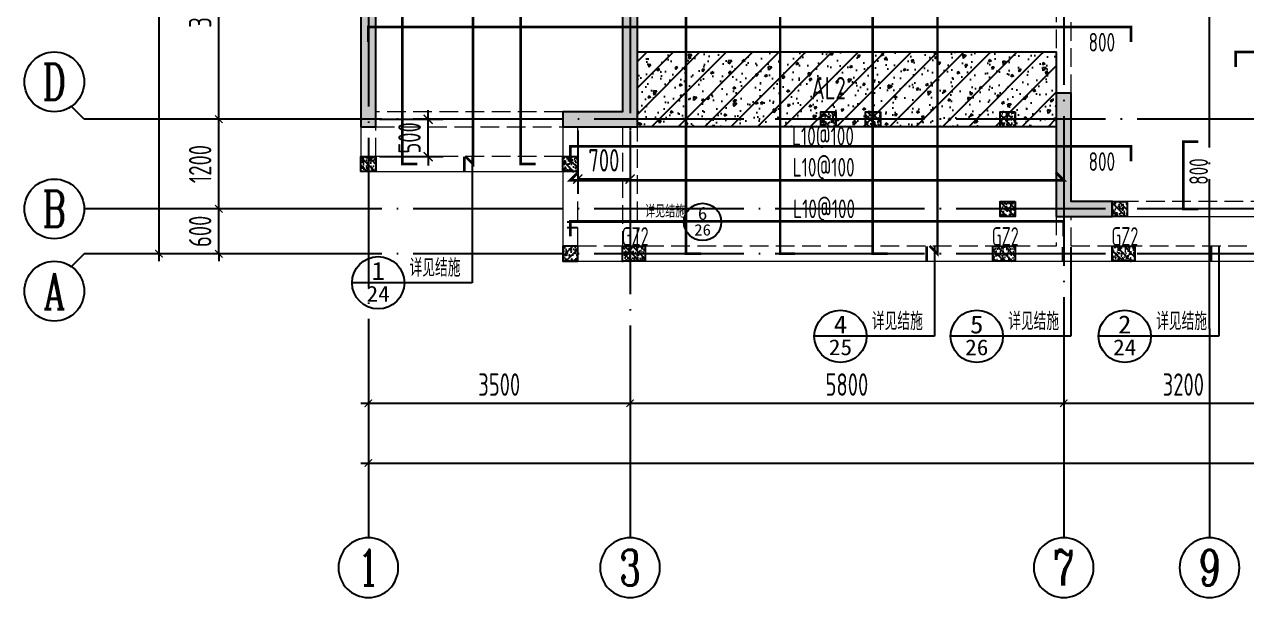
# Model space of a CAD drawing. Extents: x -1058961 to 23600, y -449123 to 2751847.
# Drawn here: x -336006 to -319661, y -329457 to -321788 of the extents above; entities that cross this region are included whole.
import ezdxf
from ezdxf.enums import TextEntityAlignment as Align

# ---------------------------------------------------------------- set-up
doc = ezdxf.new("R2010")
doc.units = 0
doc.header["$LTSCALE"] = 1000
doc.linetypes.add('DASH', pattern=[0.35, 0.25, -0.1])
doc.linetypes.add('DOTE', pattern=[2.42, 2, -0.2, 0.02, -0.2])
doc.layers.get('0').update_dxf_attribs({"linetype": 'CONTINUOUS'})
doc.layers.get('DEFPOINTS').update_dxf_attribs({"linetype": 'CONTINUOUS'})
for name, color, linetype in [('A-AXIS', 1, 'CONTINUOUS'), ('A-DOTE', 10, 'DOTE'), ('AXIS_NUM', 7, 'CONTINUOUS'), ('BEAM', 4, 'DASH'), ('DIM_IDEN', 67, 'CONTINUOUS'), ('PUB_TEXT', 2, 'CONTINUOUS'), ('ROOF', 183, 'CONTINUOUS'), ('S-B板配筋', 6, 'CONTINUOUS'), ('S-B板配筋号', 7, 'CONTINUOUS'), ('S-L主梁线', 4, 'DASH'), ('S-Q墙填充', 252, 'CONTINUOUS'), ('S-Q墙实线', 6, 'CONTINUOUS'), ('S-Q墙标注', 3, 'CONTINUOUS'), ('S-Y一般标注', 3, 'CONTINUOUS'), ('S-构造柱', 212, 'CONTINUOUS'), ('S-构造柱编号', 130, 'CONTINUOUS'), ('TEXT', 2, 'CONTINUOUS')]:
    doc.layers.add(name, color=color, linetype=linetype)
doc.layers.add('配箍校核', color=34, linetype='CONTINUOUS', plot=False)
doc.styles.add('_TCH_AXIS', font='COMPLEX', dxfattribs={"bigfont": 'GBCBIG'})
doc.styles.add('_TCH_LABEL', font='simhei.ttf')
doc.styles.add('TSSD_Axis', font='complex.shx', dxfattribs={"width": 0.7, "bigfont": 'hztxt.shx'})
doc.styles.add('TSSD_DIMENSION', font='Tssdeng.shx', dxfattribs={"width": 0.7, "bigfont": 'tssdchn.shx'})
doc.styles.add('TSSD_REIN', font='tssdeng.shx', dxfattribs={"width": 0.7, "height": 300, "bigfont": 'tssdchn.shx'})
doc.styles.add('结构文字', font='zstxt.shx', dxfattribs={"width": 0.7, "bigfont": 'zshz.shx'})
doc.dimstyles.new('STRUCK', dxfattribs={"dimtxt": 400, "dimasz": 121, "dimexe": 200, "dimexo": 150, "dimgap": 115, "dimtad": 1, "dimdec": 0, "dimdsep": 46, "dimtxsty": '结构文字', "dimblk": 'ARCHTICK', "dimcen": 400, "dimclrd": 3, "dimclre": 3, "dimclrt": 7, "dimadec": 0, "dimazin": 0, "dimtfac": 1, "dimtdec": 0, "dimtix": 1, "dimtmove": 2, "dimatfit": 3, "dimldrblk": '_DIMX', "dimfxl": 0, "dimtolj": 1, "dimtzin": 0, "dimarcsym": 0})
doc.dimstyles.new('TSSD_100_100', dxfattribs={"dimtxt": 300, "dimasz": 100, "dimexe": 100, "dimexo": 250, "dimgap": 100, "dimtad": 1, "dimdec": 0, "dimzin": 0, "dimdsep": 46, "dimtxsty": 'TSSD_DIMENSION', "dimblk": 'ARCHTICK', "dimcen": 0, "dimdle": 100, "dimclrt": 7, "dimadec": 0, "dimazin": 0, "dimtfac": 1, "dimtdec": 0, "dimtix": 1, "dimtmove": 2, "dimatfit": 3, "dimldrblk": 'ARCHTICK', "dimfxl": 0, "dimtolj": 1, "dimtzin": 0, "dimarcsym": 0})

# ---------------------------------------------------------------- blocks, each defined once
blk = doc.blocks.new('ts_axno')
at = {"color": 0, "linetype": 'ByBlock', "lineweight": -2}
blk.add_circle((0, 0), 0.5, dxfattribs=at)
at = {"color": 0, "linetype": 'ByBlock', "lineweight": -2, "style": 'TSSD_Axis', "width": 0.7}
blk.add_attdef('A', text='', height=0.6, dxfattribs=at).set_placement((0, 0), align=Align.MIDDLE_CENTER)
blk = doc.blocks.new('_ArchTick')
at = {"color": 0, "linetype": 'ByBlock', "const_width": 0.15}
blk.add_lwpolyline([(-0.5, -0.5), (0.5, 0.5)], dxfattribs=at)
blk = doc.blocks.new('*D1085')
at = {"layer": 'DEFPOINTS', "color": 0}
for p in [(2600, 5200), (3600, 5200), (3600, 4600)]:
    blk.add_point(p, dxfattribs=at)
at = {"layer": 'S-Y一般标注', "color": 0, "lineweight": -2}
for p, q in [((2600, 5200), (2600, 5300)), ((3350, 5200), (2500, 5200)), ((2600, 4600), (2600, 5200)), ((3350, 4600), (2500, 4600)), ((2600, 4600), (2600, 4500))]:
    blk.add_line(p, q, dxfattribs=at)
at = {"layer": 'S-Y一般标注', "color": 0, "lineweight": -2, "xscale": 100, "yscale": 100, "zscale": 100}
for p, rotation in [((2600, 5200), 270), ((2600, 4600), 90)]:
    blk.add_blockref('_ArchTick', p, dxfattribs=dict(at, rotation=rotation))
at = {"layer": 'S-Y一般标注', "color": 7, "insert": (2350, 4900), "char_height": 300, "attachment_point": 5, "rotation": 90, "style": 'TSSD_DIMENSION'}
blk.add_mtext('\\A1;600', dxfattribs=at)
blk = doc.blocks.new('*D1091')
at = {"layer": 'DEFPOINTS', "color": 0}
for p in [(1800, 17150), (3600, 17150), (3600, 4600)]:
    blk.add_point(p, dxfattribs=at)
at = {"layer": 'S-Y一般标注', "color": 0, "lineweight": -2}
for p, q in [((1800, 4500), (1800, 17250)), ((3350, 17150), (1700, 17150)), ((3350, 4600), (1700, 4600))]:
    blk.add_line(p, q, dxfattribs=at)
at = {"layer": 'S-Y一般标注', "color": 0, "lineweight": -2, "xscale": 100, "yscale": 100, "zscale": 100}
for p, rotation in [((1800, 17150), 90), ((1800, 4600), 270)]:
    blk.add_blockref('_ArchTick', p, dxfattribs=dict(at, rotation=rotation))
at = {"layer": 'S-Y一般标注', "color": 7, "insert": (1550, 10875), "char_height": 300, "attachment_point": 5, "rotation": 90, "style": 'TSSD_DIMENSION'}
blk.add_mtext('\\A1;12550', dxfattribs=at)
blk = doc.blocks.new('*D1093')
at = {"layer": 'DEFPOINTS', "color": 0}
for p in [(2600, 6400), (3600, 6400), (3600, 5200)]:
    blk.add_point(p, dxfattribs=at)
at = {"layer": 'S-Y一般标注', "color": 0, "lineweight": -2}
for p, q in [((3350, 6400), (2500, 6400)), ((2600, 5100), (2600, 6500)), ((3350, 5200), (2500, 5200))]:
    blk.add_line(p, q, dxfattribs=at)
at = {"layer": 'S-Y一般标注', "color": 0, "lineweight": -2, "xscale": 100, "yscale": 100, "zscale": 100}
for p, rotation in [((2600, 6400), 90), ((2600, 5200), 270)]:
    blk.add_blockref('_ArchTick', p, dxfattribs=dict(at, rotation=rotation))
at = {"layer": 'S-Y一般标注', "color": 7, "insert": (2350, 5800), "char_height": 300, "attachment_point": 5, "rotation": 90, "style": 'TSSD_DIMENSION'}
blk.add_mtext('\\A1;1200', dxfattribs=at)
blk = doc.blocks.new('*D1094')
at = {"layer": 'DEFPOINTS', "color": 0}
for p in [(2600, 9400), (3600, 9400), (3600, 6400)]:
    blk.add_point(p, dxfattribs=at)
at = {"layer": 'S-Y一般标注', "color": 0, "lineweight": -2}
for p, q in [((2600, 6300), (2600, 9500)), ((3350, 9400), (2500, 9400)), ((3350, 6400), (2500, 6400))]:
    blk.add_line(p, q, dxfattribs=at)
at = {"layer": 'S-Y一般标注', "color": 0, "lineweight": -2, "xscale": 100, "yscale": 100, "zscale": 100}
for p, rotation in [((2600, 9400), 90), ((2600, 6400), 270)]:
    blk.add_blockref('_ArchTick', p, dxfattribs=dict(at, rotation=rotation))
at = {"layer": 'S-Y一般标注', "color": 7, "insert": (2350, 7900), "char_height": 300, "attachment_point": 5, "rotation": 90, "style": 'TSSD_DIMENSION'}
blk.add_mtext('\\A1;3000', dxfattribs=at)
blk = doc.blocks.new('*D1099')
at = {"layer": 'DEFPOINTS', "color": 0}
for p in [(8100, 3600), (13900, 3600), (13900, 2600)]:
    blk.add_point(p, dxfattribs=at)
at = {"layer": 'S-Y一般标注', "color": 0, "lineweight": -2}
for p, q in [((8100, 3350), (8100, 2500)), ((13900, 3350), (13900, 2500)), ((8000, 2600), (14000, 2600))]:
    blk.add_line(p, q, dxfattribs=at)
at = {"layer": 'S-Y一般标注', "color": 0, "lineweight": -2, "xscale": 100, "yscale": 100, "zscale": 100, "rotation": 180}
blk.add_blockref('_ArchTick', (8100, 2600), dxfattribs=at)
at = {"layer": 'S-Y一般标注', "color": 0, "lineweight": -2, "xscale": 100, "yscale": 100, "zscale": 100}
blk.add_blockref('_ArchTick', (13900, 2600), dxfattribs=at)
at = {"layer": 'S-Y一般标注', "color": 7, "insert": (11000, 2850), "char_height": 300, "attachment_point": 5, "style": 'TSSD_DIMENSION'}
blk.add_mtext('\\A1;5800', dxfattribs=at)
blk = doc.blocks.new('*D1107')
at = {"layer": 'DEFPOINTS', "color": 0}
for p in [(4600, 3600), (54600, 3600), (54600, 1800)]:
    blk.add_point(p, dxfattribs=at)
at = {"layer": 'S-Y一般标注', "color": 0, "lineweight": -2}
for p, q in [((4600, 3350), (4600, 1700)), ((54600, 3350), (54600, 1700)), ((4500, 1800), (54700, 1800))]:
    blk.add_line(p, q, dxfattribs=at)
at = {"layer": 'S-Y一般标注', "color": 0, "lineweight": -2, "xscale": 100, "yscale": 100, "zscale": 100, "rotation": 180}
blk.add_blockref('_ArchTick', (4600, 1800), dxfattribs=at)
at = {"layer": 'S-Y一般标注', "color": 0, "lineweight": -2, "xscale": 100, "yscale": 100, "zscale": 100}
blk.add_blockref('_ArchTick', (54600, 1800), dxfattribs=at)
at = {"layer": 'S-Y一般标注', "color": 7, "insert": (29600, 2050), "char_height": 300, "attachment_point": 5, "style": 'TSSD_DIMENSION'}
blk.add_mtext('\\A1;50000', dxfattribs=at)
blk = doc.blocks.new('*D1108')
at = {"layer": 'DEFPOINTS', "color": 0}
for p in [(13900, 3600), (17100, 3600), (17100, 2600)]:
    blk.add_point(p, dxfattribs=at)
at = {"layer": 'S-Y一般标注', "color": 0, "lineweight": -2}
for p, q in [((13900, 3350), (13900, 2500)), ((17100, 3350), (17100, 2500)), ((13800, 2600), (17200, 2600))]:
    blk.add_line(p, q, dxfattribs=at)
at = {"layer": 'S-Y一般标注', "color": 0, "lineweight": -2, "xscale": 100, "yscale": 100, "zscale": 100, "rotation": 180}
blk.add_blockref('_ArchTick', (13900, 2600), dxfattribs=at)
at = {"layer": 'S-Y一般标注', "color": 0, "lineweight": -2, "xscale": 100, "yscale": 100, "zscale": 100}
blk.add_blockref('_ArchTick', (17100, 2600), dxfattribs=at)
at = {"layer": 'S-Y一般标注', "color": 7, "insert": (15500, 2850), "char_height": 300, "attachment_point": 5, "style": 'TSSD_DIMENSION'}
blk.add_mtext('\\A1;3200', dxfattribs=at)
blk = doc.blocks.new('*D1109')
at = {"layer": 'DEFPOINTS', "color": 0}
for p in [(4600, 3600), (8100, 3600), (8100, 2600)]:
    blk.add_point(p, dxfattribs=at)
at = {"layer": 'S-Y一般标注', "color": 0, "lineweight": -2}
for p, q in [((4600, 3350), (4600, 2500)), ((8100, 3350), (8100, 2500)), ((4500, 2600), (8200, 2600))]:
    blk.add_line(p, q, dxfattribs=at)
at = {"layer": 'S-Y一般标注', "color": 0, "lineweight": -2, "xscale": 100, "yscale": 100, "zscale": 100, "rotation": 180}
blk.add_blockref('_ArchTick', (4600, 2600), dxfattribs=at)
at = {"layer": 'S-Y一般标注', "color": 0, "lineweight": -2, "xscale": 100, "yscale": 100, "zscale": 100}
blk.add_blockref('_ArchTick', (8100, 2600), dxfattribs=at)
at = {"layer": 'S-Y一般标注', "color": 7, "insert": (6350, 2850), "char_height": 300, "attachment_point": 5, "style": 'TSSD_DIMENSION'}
blk.add_mtext('\\A1;3500', dxfattribs=at)
blk = doc.blocks.new('20210807.15312078')
at = {"layer": 'S-Q墙填充'}
h = blk.add_hatch(color=252, dxfattribs=at)
h.dxf.hatch_style = 1
h.paths.add_polyline_path([(61116, 58640), (61116, 60290), (60916, 60290), (60916, 58640)])
h = blk.add_hatch(color=252, dxfattribs=at)
h.dxf.hatch_style = 1
h.paths.add_polyline_path([(64616, 60290), (64416, 60290), (64416, 58840), (63716, 58840), (63616, 58840), (63616, 58640), (63716, 58640), (64616, 58640)])
h = blk.add_hatch(color=252, dxfattribs=at)
h.dxf.hatch_style = 1
h.paths.add_polyline_path([(70216, 57440), (70966, 57440), (70966, 57640), (70416, 57640), (70416, 59090), (70216, 59090)])
at = {"layer": 'S-L主梁线', "linetype": 'DASH', "lineweight": 18}
for p, q in [((70216, 60640), (70216, 59090)), ((70416, 59090), (70416, 60640)), ((63616, 58840), (61116, 58840)), ((61116, 58640), (63616, 58640)), ((61116, 58240), (61116, 58640)), ((63816, 57040), (63816, 58640)), ((64416, 58640), (64416, 57040)), ((64616, 57040), (64616, 58640)), ((63616, 58240), (61116, 58240)), ((73416, 57640), (70966, 57640)), ((70216, 57440), (70216, 57040)), ((70416, 57040), (70416, 57440)), ((64416, 57040), (63816, 57040)), ((70216, 57040), (64616, 57040)), ((76616, 57040), (70416, 57040))]:
    blk.add_line(p, q, dxfattribs=at)
at = {"layer": 'S-L主梁线', "linetype": 'ByBlock', "lineweight": 18}
for p, q in [((60916, 58640), (60916, 58040)), ((63616, 58640), (63616, 56840)), ((60916, 58040), (63616, 58040)), ((70966, 57440), (73516, 57440)), ((63616, 56840), (64516, 56840)), ((64516, 56840), (82516, 56840))]:
    blk.add_line(p, q, dxfattribs=at)
at = {"layer": 'S-Q墙实线'}
for points in [[(61116, 58640), (61116, 60290), (60916, 60290), (60916, 58640)], [(70216, 57440), (70966, 57440), (70966, 57640), (70416, 57640), (70416, 59090), (70216, 59090)]]:
    blk.add_lwpolyline(points, close=True, dxfattribs=at)
blk.add_lwpolyline([(63716, 58840), (63616, 58840), (63616, 58640), (63716, 58640), (64616, 58640), (64616, 60290), (64416, 60290), (64416, 58840), (63716, 58840)], dxfattribs=at)
blk = doc.blocks.new('20210730.02141516')
at = {"layer": 'S-构造柱'}
h = blk.add_hatch(dxfattribs=at)
h.set_pattern_fill('ARMORED', color=256, scale=15, angle=-90, style=0)
h.set_pattern_definition([(320, (-154189.41, 3278673.45), (-9.4128202, -107.5890274), [11.25, -123.75]), (265, (-154189.41, 3278673.45), (112.82882, 20.8127), [9, -99]), (10.4514, (-154190.19, 3278664.49), (103.4159313, -86.7764073), [9.5610285, -105.1713168]), (316.1842, (-154159.41, 3278673.45), (-24.827852, -160.0861573), [16.875, -185.625]), (6.6356, (-154161.48, 3278660.11), (146.117681, -140.199406), [14.341543, -157.75695]), (261.1842, (-154159.41, 3278673.45), (146.11779, -140.199292), [13.5, -148.5]), (291, (-154166.91, 3278658.45), (-60.3928336, -89.5360578), [11.25, -123.75]), (236, (-154166.91, 3278658.45), (108.7725068, -36.4972998), [9, -99]), (341.4514, (-154171.94, 3278650.99), (48.3795745, -126.0333943), [9.5610285, -105.1713168]), (307.5, (-154189.41, 3278673.454), (49.93407807, -1.8239783), [0, -97.8, 0, -100.5, 0, -99.375]), (277.5, (-154189.41, 3278673.454), (59.1617568, -39.4604306), [0, -57.3, 0, -95.55, 0, -37.875]), (237.5, (-154189.41, 3278706.904), (-3.38323076, -80.07336543), [0, -37.5, 0, -117, 0, -155.25]), (227.5, (-154189.41, 3278721.904), (15.0157473, -87.4779254), [0, -48.75, 0, -77.7, 0, -110.25]), (315, (-154189.41, 3278673.454), (53.0330086, 53.0330086), [])])
h.paths.add_polyline_path([(200, 200), (200, 0), (0, 0), (0, 200)])
blk.add_lwpolyline([(200, 200), (200, 0), (0, 0), (0, 200)], close=True, dxfattribs=at)
blk = doc.blocks.new('20210809.18224761')
at = {"layer": 'S-构造柱'}
h = blk.add_hatch(dxfattribs=at)
h.set_pattern_fill('ARMORED', color=256, scale=15, angle=-90, style=0)
h.set_pattern_definition([(320, (-154189.41, 3278673.45), (-9.4128202, -107.5890274), [11.25, -123.75]), (265, (-154189.41, 3278673.45), (112.82882, 20.8127), [9, -99]), (10.4514, (-154190.19, 3278664.49), (103.4159313, -86.7764073), [9.5610285, -105.1713168]), (316.1842, (-154159.41, 3278673.45), (-24.827852, -160.0861573), [16.875, -185.625]), (6.6356, (-154161.48, 3278660.11), (146.117681, -140.199406), [14.341543, -157.75695]), (261.1842, (-154159.41, 3278673.45), (146.11779, -140.199292), [13.5, -148.5]), (291, (-154166.91, 3278658.45), (-60.3928336, -89.5360578), [11.25, -123.75]), (236, (-154166.91, 3278658.45), (108.7725068, -36.4972998), [9, -99]), (341.4514, (-154171.94, 3278650.99), (48.3795745, -126.0333943), [9.5610285, -105.1713168]), (307.5, (-154189.41, 3278673.454), (49.93407807, -1.8239783), [0, -97.8, 0, -100.5, 0, -99.375]), (277.5, (-154189.41, 3278673.454), (59.1617568, -39.4604306), [0, -57.3, 0, -95.55, 0, -37.875]), (237.5, (-154189.41, 3278706.904), (-3.38323076, -80.07336543), [0, -37.5, 0, -117, 0, -155.25]), (227.5, (-154189.41, 3278721.904), (15.0157473, -87.4779254), [0, -48.75, 0, -77.7, 0, -110.25]), (315, (-154189.41, 3278673.454), (53.0330086, 53.0330086), [])])
h.paths.add_polyline_path([(300, 200), (300, 0), (0, 0), (0, 200)])
blk.add_lwpolyline([(300, 200), (300, 0), (0, 0), (0, 200)], close=True, dxfattribs=at)
blk = doc.blocks.new('20210809.18235135')
at = {"layer": '配箍校核'}
blk.add_blockref('20210809.18224761', (12, 0), dxfattribs=at)
at = {"layer": 'S-构造柱编号', "color": 2, "linetype": 'ByBlock', "style": 'TSSD_REIN', "width": 0.65}
blk.add_text('GZ2', height=250, dxfattribs=at).set_placement((0, 206, 0))
blk = doc.blocks.new('*D2730')
at = {"layer": 'DEFPOINTS', "color": 0}
for p in [(-211959, 202189), (-211259, 202189), (-211959, 201389)]:
    blk.add_point(p, dxfattribs=at)
at = {"layer": 'S-Q墙标注', "color": 3, "lineweight": -2}
for p, q in [((-211959, 202039), (-211959, 201189)), ((-211259, 202039), (-211259, 201189)), ((-211259, 201389), (-211959, 201389))]:
    blk.add_line(p, q, dxfattribs=at)
at = {"layer": 'S-Q墙标注', "color": 3, "lineweight": -2, "xscale": 121, "yscale": 121, "zscale": 121, "rotation": 180}
blk.add_blockref('_ArchTick', (-211959, 201389), dxfattribs=at)
at = {"layer": 'S-Q墙标注', "color": 3, "lineweight": -2, "xscale": 121, "yscale": 121, "zscale": 121}
blk.add_blockref('_ArchTick', (-211259, 201389), dxfattribs=at)
at = {"layer": 'S-Q墙标注', "color": 7, "insert": (-211609, 201639), "char_height": 300, "attachment_point": 5, "style": 'TSSD_REIN'}
blk.add_mtext('\\A1;700', dxfattribs=at)
blk = doc.blocks.new('_DIMX')
blk.add_line((-150, 0), (150, 0))
at = {"const_width": 50}
blk.add_lwpolyline([(-70, -70), (70, 70)], dxfattribs=at)
blk = doc.blocks.new('*D2731')
at = {"layer": 'DEFPOINTS', "color": 0}
for p in [(-214759, 202189), (-213959, 202189), (-214759, 201689)]:
    blk.add_point(p, dxfattribs=at)
at = {"layer": 'S-Q墙标注', "color": 3, "lineweight": -2}
for p, q in [((-213959, 202189), (-213959, 202310)), ((-214609, 202189), (-213759, 202189)), ((-213959, 201689), (-213959, 202189)), ((-214609, 201689), (-213759, 201689)), ((-213959, 201689), (-213959, 201568))]:
    blk.add_line(p, q, dxfattribs=at)
at = {"layer": 'S-Q墙标注', "color": 3, "lineweight": -2, "xscale": 121, "yscale": 121, "zscale": 121}
for p, rotation in [((-213959, 202189), 270), ((-213959, 201689), 90)]:
    blk.add_blockref('_ArchTick', p, dxfattribs=dict(at, rotation=rotation))
at = {"layer": 'S-Q墙标注', "color": 7, "insert": (-214209, 201939), "char_height": 300, "attachment_point": 5, "rotation": 90, "style": 'TSSD_REIN'}
blk.add_mtext('\\A1;500', dxfattribs=at)
blk = doc.blocks.new('20210811.10024340')
at = {"layer": 'DIM_IDEN'}
for p, q in [((3706, 3805), (3706, 2116)), ((4973, 2930), (5420, 2930)), ((5420, 2930), (6536, 2930)), ((7036, 2930), (6536, 2930)), ((9889, 2605), (9889, 1400)), ((11712, 2595), (11712, 1400)), ((13691, 2605), (13691, 1400)), ((2797, 2116), (2097, 2116)), ((3706, 2116), (2797, 2116)), ((8980, 1400), (8280, 1400)), ((9889, 1400), (8980, 1400)), ((10803, 1400), (10103, 1400)), ((11712, 1400), (10803, 1400)), ((12782, 1400), (12082, 1400)), ((13691, 1400), (12782, 1400))]:
    blk.add_line(p, q, dxfattribs=at)
for points, const_width in [([(3601, 3805), (3601, 3605)], 35), ([(4973, 2855), (5116, 2855)], 25), ([(9784, 2605), (9784, 2405)], 35), ([(13586, 2605), (13586, 2405)], 35), ([(11607, 2595), (11607, 2395)], 35)]:
    blk.add_lwpolyline(points, dxfattribs=dict(at, const_width=const_width))
for centre, radius in [((6786, 2930), 250), ((2447, 2116), 350), ((8630, 1400), 350), ((10453, 1400), 350), ((12432, 1400), 350)]:
    blk.add_circle(centre, radius, dxfattribs=at)
at = {"layer": 'PUB_TEXT', "style": '_TCH_AXIS'}
for height, p in [(168.8, (6015, 2989)), (236.3, (2867, 2199)), (236.3, (9050, 1483)), (236.3, (10873, 1483)), (236.3, (12852, 1483))]:
    blk.add_text('详见结施', height=height, dxfattribs=at).set_placement(p)
at = {"layer": 'PUB_TEXT', "style": '_TCH_LABEL'}
for s, height, width, p, p2 in [('6', 173, 1.011364, (6723, 2958), (6849, 2958)), ('26', 151.4, 1.017143, (6675, 2749), (6897, 2749)), ('1', 241, 1.034884, (2357, 2155), (2537, 2155)), ('24', 212.3, 1.011364, (2292, 1863), (2601, 1863)), ('4', 241, 1.034884, (8540, 1439), (8720, 1439)), ('5', 241, 1.028902, (10363, 1439), (10542, 1439)), ('2', 241, 1.022989, (12343, 1439), (12521, 1439)), ('25', 211.6, 1.022989, (8474, 1148), (8786, 1148)), ('26', 212, 1.017143, (10298, 1147), (10608, 1147)), ('24', 212.3, 1.011364, (12277, 1147), (12586, 1147))]:
    blk.add_text(s, height=height, dxfattribs=dict(at, width=width)).set_placement(p, p2, align=Align.FIT)
blk = doc.blocks.new('20210726.16395156')
at = {"layer": 'A-AXIS'}
for p, q in [((800, 6400), (628.4, 6571.7)), ((3600, 6400), (800, 6400)), ((3600, 5200), (800, 5200)), ((800, 4600), (628.4, 4428.4)), ((3600, 4600), (800, 4600)), ((4600, 3600), (4600, 800)), ((8100, 3600), (8100, 800)), ((13900, 3600), (13900, 800)), ((15850, 3600), (15850, 800))]:
    blk.add_line(p, q, dxfattribs=at)
at = {"layer": 'A-DOTE'}
for p, q in [((4600, 18249.9), (4600, 3600)), ((13900.2, 13700), (13900, 3600)), ((15850, 3600), (15850, 11500)), ((8100, 10900), (8100, 3600)), ((55600, 6400), (3600, 6400)), ((55600, 5200), (3600, 5200)), ((55600, 4600), (3600, 4600))]:
    blk.add_line(p, q, dxfattribs=at)
at = {"layer": 'A-AXIS'}
ref = blk.add_blockref('ts_axno', (400, 6900), dxfattribs=dict(at, xscale=800, yscale=800, zscale=800, rotation=180))
ref.add_attrib('C', 'D', dxfattribs={"layer": 'AXIS_NUM', "height": 480, "style": 'TSSD_Axis', "width": 0.7}).set_placement((400, 6900), align=Align.MIDDLE_CENTER)
ref = blk.add_blockref('ts_axno', (400, 5200), dxfattribs=dict(at, xscale=800, yscale=800, zscale=800))
ref.add_attrib('A', 'B', dxfattribs={"layer": 'AXIS_NUM', "height": 480, "style": 'TSSD_Axis', "width": 0.7}).set_placement((400, 5200), align=Align.MIDDLE_CENTER)
ref = blk.add_blockref('ts_axno', (400, 4100), dxfattribs=dict(at, xscale=800, yscale=800, zscale=800))
ref.add_attrib('F', 'A', dxfattribs={"layer": 'AXIS_NUM', "height": 480, "style": 'TSSD_Axis', "width": 0.7}).set_placement((400, 4100), align=Align.MIDDLE_CENTER)
ref = blk.add_blockref('ts_axno', (4600, 400), dxfattribs=dict(at, xscale=-800, yscale=800, zscale=800, rotation=180))
ref.add_attrib('1', '1', dxfattribs={"layer": 'AXIS_NUM', "height": 480, "style": 'TSSD_Axis', "width": 0.7}).set_placement((4600, 400), align=Align.MIDDLE_CENTER)
ref = blk.add_blockref('ts_axno', (8100, 400), dxfattribs=dict(at, xscale=-800, yscale=800, zscale=800, rotation=180))
ref.add_attrib('2', '3', dxfattribs={"layer": 'AXIS_NUM', "height": 480, "style": 'TSSD_Axis', "width": 0.7}).set_placement((8100, 400), align=Align.MIDDLE_CENTER)
ref = blk.add_blockref('ts_axno', (13900, 400), dxfattribs=dict(at, xscale=-800, yscale=800, zscale=800, rotation=180))
ref.add_attrib('5', '7', dxfattribs={"layer": 'AXIS_NUM', "height": 480, "style": 'TSSD_Axis', "width": 0.7}).set_placement((13900, 400), align=Align.MIDDLE_CENTER)
ref = blk.add_blockref('ts_axno', (15850, 400), dxfattribs=dict(at, xscale=-800, yscale=800, zscale=800, rotation=180))
ref.add_attrib('5', '9', dxfattribs={"layer": 'AXIS_NUM', "height": 480, "style": 'TSSD_Axis', "width": 0.7}).set_placement((15850, 400), align=Align.MIDDLE_CENTER)
at = {"layer": 'S-Y一般标注'}
for base, p1, p2, picture, middle in [((1800, 17150), (3600, 4600), (3600, 17150), '*D1091', (1550, 10875)), ((2600, 9400), (3600, 6400), (3600, 9400), '*D1094', (2350, 7900)), ((2600, 6400), (3600, 5200), (3600, 6400), '*D1093', (2350, 5800)), ((2600, 5200), (3600, 4600), (3600, 5200), '*D1085', (2350, 4900))]:
    dim = blk.add_linear_dim(base=base, p1=p1, p2=p2, angle=90, dimstyle='TSSD_100_100', dxfattribs=at)
    dim.commit()
    dim.dimension.update_dxf_attribs({"geometry": picture, "text_midpoint": middle})
for base, p1, p2, picture, middle in [((54600, 1800), (4600, 3600), (54600, 3600), '*D1107', (29600, 2050)), ((8100, 2600), (4600, 3600), (8100, 3600), '*D1109', (6350, 2850)), ((13900, 2600), (8100, 3600), (13900, 3600), '*D1099', (11000, 2850)), ((17100, 2600), (13900, 3600), (17100, 3600), '*D1108', (15500, 2850))]:
    dim = blk.add_linear_dim(base=base, p1=p1, p2=p2, dimstyle='TSSD_100_100', dxfattribs=at)
    dim.commit()
    dim.dimension.update_dxf_attribs({"geometry": picture, "text_midpoint": middle})
blk = doc.blocks.new('20210810.19131159')
at = {"layer": 'S-Q墙标注'}
for base, p1, p2, angle, picture, middle in [((88507.3, 55273.8), (87707.3, 54773.8), (87707.3, 55273.8), 90, '*D2731', (88257.3, 55023.8)), ((90507.3, 54473.8), (91207.3, 55273.8), (90507.3, 55273.8), 180, '*D2730', (90857.3, 54723.8))]:
    dim = blk.add_linear_dim(base=base, p1=p1, p2=p2, angle=angle, dimstyle='STRUCK', override={"dimtxt": 300, "dimgap": 100, "dimtxsty": 'TSSD_REIN'}, dxfattribs=at)
    dim.commit()
    dim.dimension.update_dxf_attribs({"geometry": picture, "text_midpoint": middle, "insert": (302465.9, -146915)})

msp = doc.modelspace()

# ---------------------------------------------------------------- hatches: boundary and pattern name
at = {"layer": 'BEAM', "linetype": 'ByBlock'}
h = msp.add_hatch(dxfattribs=at)
h.set_pattern_fill('ARMORED', color=252, scale=50, angle=180, style=0)
h.set_pattern_definition([(230, (-545477.35, 1591264.4), (-358.63009, 31.376067), [37.5, -412.5]), (175, (-545477.35, 1591264.4), (69.37567, -376.09607), [30, -330]), (280.4514, (-545507.24, 1591267.02), (-289.25469, -344.71977), [31.870095, -350.571056]), (226.1842, (-545477.35, 1591164.4), (-533.62052, 82.75951), [56.25, -618.75]), (276.6356, (-545521.8, 1591171.3), (-467.33135, -487.05894), [47.80514, -525.8565]), (171.1842, (-545477.35, 1591164.4), (-467.33097, -487.0593), [45, -495]), (201, (-545527.35, 1591189.4), (-298.453526, 201.309445), [37.5, -412.5]), (146, (-545527.35, 1591189.4), (-121.657666, -362.57502), [30, -330]), (251.4514, (-545552.22, 1591206.2), (-420.111314, -161.26525), [31.870095, -350.571056]), (217.5, (-545477.35, 1591264.41), (-6.079928, -166.446927), [0, -326, 0, -335, 0, -331.25]), (187.5, (-545477.35, 1591264.4), (-131.534769, -197.205856), [0, -191, 0, -318.5, 0, -126.25]), (147.5, (-545365.85, 1591264.41), (-266.911218, 11.277436), [0, -125, 0, -390, 0, -517.5]), (137.5, (-545315.85, 1591264.4), (-291.593085, -50.05249), [0, -162.5, 0, -259, 0, -367.5]), (225, (-545477.35, 1591264.4), (176.776695, -176.776695), [])])
h.paths.add_polyline_path([(-322206.22, -323156.9), (-327806.22, -323156.89), (-327806.22, -322156.89), (-322206.22, -322156.9)])

# ---------------------------------------------------------------- linework, layer by layer
msp.add_lwpolyline([(-322206.22, -323156.9), (-327806.22, -323156.89), (-327806.22, -322156.89), (-322206.22, -322156.9)], close=True, dxfattribs=at)
at = {"layer": 'S-B板配筋', "lineweight": 35, "const_width": 35}
for points in [[(-324463.18, -324856.74), (-324663.18, -324856.74), (-324663.18, -314756.9), (-324463.18, -314756.9)], [(-330753.63, -323656.91), (-330953.63, -323656.91), (-330953.62, -315756.91), (-330753.62, -315756.91)], [(-329169.29, -323656.91), (-329369.29, -323656.91), (-329369.29, -317656.9), (-329169.29, -317656.9)], [(-326958.54, -324856.74), (-327158.54, -324856.74), (-327158.54, -317656.9), (-326958.54, -317656.9)], [(-325698.89, -324856.74), (-325898.89, -324856.74), (-325898.89, -317956.9), (-325698.89, -317956.9)], [(-330112.22, -323550.84), (-330006.15, -323656.91), (-330006.15, -318556.9), (-330112.22, -318662.97)], [(-323900.59, -324750.67), (-323794.53, -324856.74), (-323794.53, -318556.9), (-323900.59, -318662.97)], [(-321206.22, -322021.68), (-321206.22, -321821.68), (-331406.23, -321821.68), (-331406.23, -322021.68)], [(-319806.22, -322356.91), (-319806.22, -322156.91), (-318006.22, -322156.91), (-318006.22, -322356.91)], [(-321206.22, -323618.5), (-321206.22, -323418.5), (-328706.23, -323418.5), (-328706.23, -323618.5)], [(-320306.22, -324256.91), (-320506.22, -324256.91), (-320506.22, -323356.91), (-320306.22, -323356.91)], [(-328600.16, -323766.93), (-328706.22, -323873), (-322106.22, -323873), (-322212.29, -323766.93)], [(-328706.26, -324624.5), (-328706.26, -324424.5), (-322106.23, -324424.59), (-322106.23, -324624.59)]]:
    msp.add_lwpolyline(points, dxfattribs=at)

# ---------------------------------------------------------------- block references
at = {"layer": 'A-DOTE'}
msp.add_blockref('20210726.16395156', (-336006.23, -329456.95), dxfattribs=at)
at = {"layer": 'PUB_TEXT'}
msp.add_blockref('20210811.10024340', (-333722.12, -327361.53), dxfattribs=at)
at = {"layer": 'ROOF'}
for p in [(-325356.25, -323156.9), (-324756.34, -323156.9), (-322956.34, -323156.9), (-321456.25, -324356.92)]:
    msp.add_blockref('20210730.02141516', p, dxfattribs=at)
at = {"layer": 'ROOF', "rotation": 359.9999999538236}
for p in [(-331506.25, -323756.9), (-328806.25, -323756.9), (-322956.25, -324356.9)]:
    msp.add_blockref('20210730.02141516', p, dxfattribs=at)
at = {"layer": 'ROOF', "xscale": -1, "rotation": 4.61764226855621e-08}
msp.add_blockref('20210730.02141516', (-328606.25, -324956.9), dxfattribs=at)
at = {"layer": 'S-Q墙填充'}
msp.add_blockref('20210807.15312078', (-392421.87, -381796.47), dxfattribs=at)
at = {"layer": 'S-Q墙标注'}
msp.add_blockref('20210810.19131159', (-419113.55, -378330.71), dxfattribs=at)
at = {"layer": '配箍校核'}
for p in [(-328018.19, -324957.07), (-323068.19, -324956.9), (-321468.19, -324956.91)]:
    msp.add_blockref('20210809.18235135', p, dxfattribs=at)

# ---------------------------------------------------------------- texts
at = {"layer": 'S-B板配筋号', "style": 'TSSD_REIN', "width": 0.7}
for p in [(-321596.36, -321901.68), (-321596.36, -323498.5)]:
    msp.add_text('800', height=250, dxfattribs=at).set_placement(p, align=Align.TOP_CENTER)
at = {"layer": 'S-B板配筋号', "color": 1, "style": 'TSSD_REIN', "width": 0.7}
for p in [(-325740.64, -323407.4), (-325731.51, -323824.66)]:
    msp.add_text('L10@100', height=250, dxfattribs=at).set_placement(p)
at = {"layer": 'S-B板配筋号', "style": 'TSSD_REIN', "width": 0.7}
msp.add_text('800', height=250, rotation=449.999992, dxfattribs=at).set_placement((-320426.22, -323756.91), align=Align.TOP_CENTER)
msp.add_text('L10@100', height=250, dxfattribs=at).set_placement((-325725.35, -324380.5))
at = {"layer": 'TEXT', "color": 1, "style": 'TSSD_REIN', "width": 0.7}
msp.add_text('AL2', height=300, dxfattribs=at).set_placement((-325021.5, -322790.78, 0), align=Align.RIGHT)

doc.saveas('drawing.dxf')
